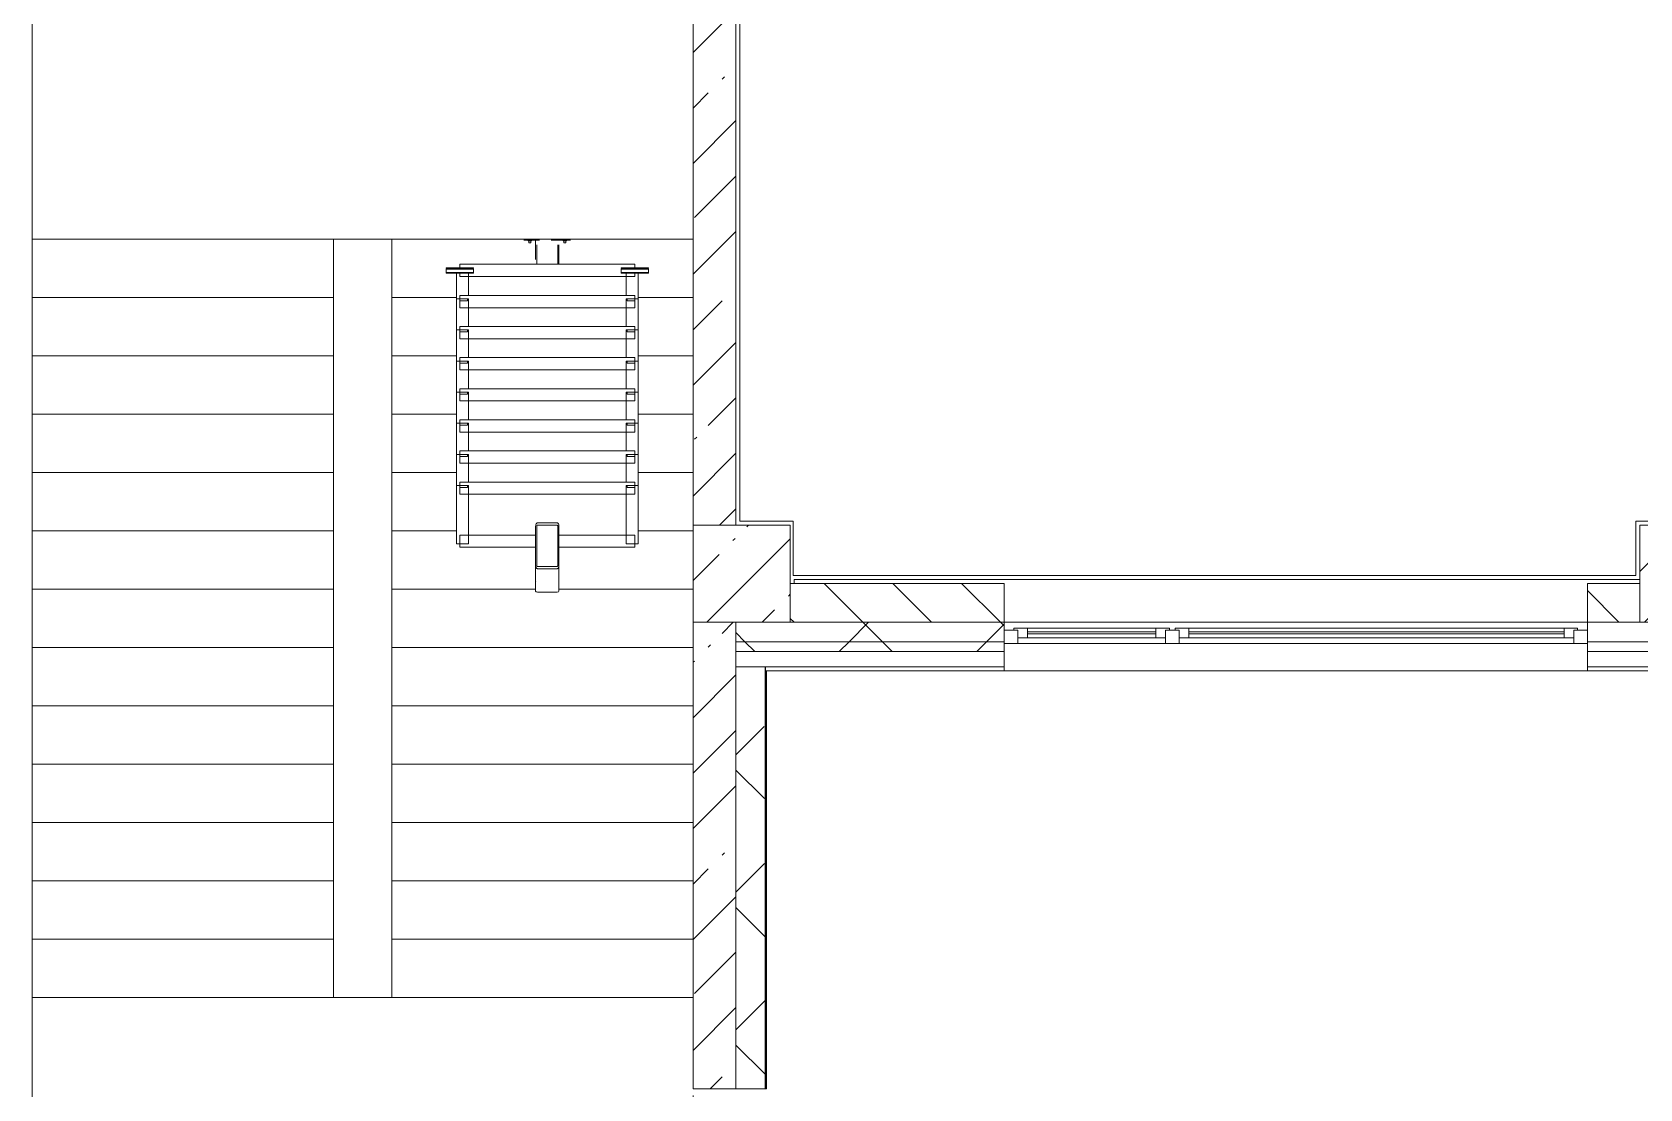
# Model space of a CAD drawing. Header units: millimetres. Extents: x 957 to 217451, y -8553 to 29000.
# Drawn here: x 162521 to 170791, y 1150 to 6585 of the extents above; entities that cross this region are included whole.
import ezdxf

# ---------------------------------------------------------------- set-up
doc = ezdxf.new("R2010")
doc.units = ezdxf.units.MM
doc.linetypes.add('200_ШТРИХ__ш1_п0_6_', pattern=[160, 100, -60])
for name, color, linetype, lineweight in [('A-DETL-MBND-1', 7, '200_ШТРИХ__ш1_п0_6_', 9), ('A-GENM-2', 7, 'Continuous', 5), ('A-GLAZ-2', 7, 'Continuous', 5), ('A-WALL', 7, 'Continuous', 9), ('A-WALL-2', 7, 'Continuous', 5), ('I-WALL-2', 7, 'Continuous', 5), ('S-COLS-2', 7, 'Continuous', 5), ('S-STRS-2', 7, 'Continuous', 5)]:
    doc.layers.add(name, color=color, linetype=linetype, lineweight=lineweight)
doc.layers.add('A-FLOR-2', color=7, linetype='Continuous', lineweight=5, true_color=0xaaaaaa)
pattern_1 = [(45, (90440.9, 0), (-353.5534, 353.5534), []), (135, (90440.9, 0), (-353.5534, -353.5534), [])]

# ---------------------------------------------------------------- blocks, each defined once
blk = doc.blocks.new('BSC_Колонна _Прямоугольная - 500х500-V173-3_2_1_птичка')
at = {"layer": 'S-COLS-2'}
h = blk.add_hatch(dxfattribs=at)
h.set_pattern_fill('FP_52', color=256, style=0, pattern_type=2)
h.set_pattern_definition([(45, (-75730, -3800), (-285.1231, 285.1231), []), (45, (-75444.88, -3800), (-285.1231, 285.1231), [504.031, -100.806, 16.764, -84.042])])
h.paths.add_polyline_path([(-30, -250), (250, -250), (250, 250), (-250, 250), (-250, -250), (-41.6, -250)])
for p, q in [((250, 250), (-250, 250)), ((-250, 250), (-250, -250)), ((250, -250), (250, 250)), ((-250, -250), (250, -250))]:
    blk.add_line(p, q, dxfattribs=at)
blk = doc.blocks.new('BSC_Колонна _Прямоугольная - 500х500-V174-3_2_1_птичка')
at = {"layer": 'S-COLS-2'}
h = blk.add_hatch(dxfattribs=at)
h.set_pattern_fill('FP_53', color=256, style=0, pattern_type=2)
h.set_pattern_definition([(45, (-80600, -3800), (-285.1231, 285.1231), []), (45, (-80314.88, -3800), (-285.1231, 285.1231), [504.031, -100.806, 16.764, -84.042])])
h.paths.add_polyline_path([(250, -250), (250, 250), (-250, 250), (-250, -250)])
for p, q in [((250, 250), (-250, 250)), ((-250, 250), (-250, -250)), ((250, -250), (250, 250)), ((-250, -250), (250, -250))]:
    blk.add_line(p, q, dxfattribs=at)
blk = doc.blocks.new('Анкер клиновой - Анкер клиновой МКТ В 10-10-16_85-22193208-3_2_1_птичка')
at = {"layer": 'A-DETL-MBND-1'}
for p, q in [((122191.4, 13788), (122191.4, 13784)), ((122207.4, 13788), (122191.4, 13788)), ((122191.4, 13788), (122207.4, 13788)), ((122194.4, 13798), (122194.4, 13784)), ((122204.4, 13798), (122194.4, 13798)), ((122194.4, 13798), (122204.4, 13798)), ((122204.4, 13784), (122204.4, 13798)), ((122207.4, 13784), (122207.4, 13788))]:
    blk.add_line(p, q, dxfattribs=at)
blk = doc.blocks.new('ОМ_Полоса_Трапеция прямоугольная_Прокат_ГОСТ 103-2006 - ОМ_Полоса_Трапеция прямоугольная_Прокат_ГОСТ 103-2006-21111644-3_2_1_птичка')
at = {"layer": 'A-GENM-2'}
for p, q in [((122699.4, 15046.5), (122699.4, 15056.5)), ((122699.4, 15056.5), (122739.4, 15056.5)), ((122739.4, 15056.5), (122739.4, 15046.5)), ((122739.4, 15046.5), (122699.4, 15046.5))]:
    blk.add_line(p, q, dxfattribs=at)
blk = doc.blocks.new('ОМ_Полоса_Трапеция прямоугольная_Прокат_ГОСТ 103-2006 - ОМ_Полоса_Трапеция прямоугольная_Прокат_ГОСТ 103-2006-V223-3_2_1_птичка')
at = {"layer": 'A-GENM-2'}
for p, q in [((122699.4, 14416.5), (122699.4, 14406.5)), ((122739.4, 14416.5), (122699.4, 14416.5)), ((122699.4, 14406.5), (122739.4, 14406.5)), ((122739.4, 14406.5), (122739.4, 14416.5))]:
    blk.add_line(p, q, dxfattribs=at)
blk = doc.blocks.new('ОМ_Полоса_Трапеция прямоугольная_Прокат_ГОСТ 103-2006 - ОМ_Полоса_Трапеция прямоугольная_Прокат_ГОСТ 103-2006-V224-3_2_1_птичка')
at = {"layer": 'A-GENM-2'}
for p, q in [((122699.4, 14256.5), (122699.4, 14246.5)), ((122739.4, 14256.5), (122699.4, 14256.5)), ((122699.4, 14246.5), (122739.4, 14246.5)), ((122739.4, 14246.5), (122739.4, 14256.5))]:
    blk.add_line(p, q, dxfattribs=at)
blk = doc.blocks.new('ОМ_Полоса_Трапеция прямоугольная_Прокат_ГОСТ 103-2006 - ОМ_Полоса_Трапеция прямоугольная_Прокат_ГОСТ 103-2006-V225-3_2_1_птичка')
at = {"layer": 'A-GENM-2'}
for p, q in [((122699.4, 14096.5), (122699.4, 14086.5)), ((122739.4, 14096.5), (122699.4, 14096.5)), ((122699.4, 14086.5), (122739.4, 14086.5)), ((122739.4, 14086.5), (122739.4, 14096.5))]:
    blk.add_line(p, q, dxfattribs=at)
blk = doc.blocks.new('ОМ_Полоса_Прокат_ГОСТ 103-2006 - ОМ_Полоса_Прокат_ГОСТ 103-2006-22193251-3_2_1_птичка')
at = {"layer": 'A-GENM-2'}
for p, q in [((122809.4, 13929.5), (122669.4, 13929.5)), ((122669.4, 13929.5), (122669.4, 13926.5)), ((122669.4, 13926.5), (122809.4, 13926.5)), ((122809.4, 13926.5), (122809.4, 13929.5))]:
    blk.add_line(p, q, dxfattribs=at)
blk = doc.blocks.new('ОМ_Полоса_Прокат_ГОСТ 103-2006 - ОМ_Полоса_Прокат_ГОСТ 103-2006-22193252-3_2_1_птичка')
at = {"layer": 'A-GENM-2'}
for p, q in [((122669.4, 13954.2), (122669.4, 13950.8)), ((122809.4, 13954.2), (122669.4, 13954.2)), ((122669.4, 13950.8), (122809.4, 13950.8)), ((122669.4, 13933.9), (122669.4, 13950.8)), ((122809.4, 13933.9), (122669.4, 13933.9)), ((122809.4, 13950.8), (122809.4, 13954.2)), ((122809.4, 13950.8), (122809.4, 13933.9))]:
    blk.add_line(p, q, dxfattribs=at)
blk = doc.blocks.new('ОМ_Полоса_Трапеция прямоугольная_Прокат_ГОСТ 103-2006 - ОМ_Полоса_Трапеция прямоугольная_Прокат_ГОСТ 103-2006-21111686-3_2_1_птичка')
at = {"layer": 'A-GENM-2'}
for p, q in [((121839.4, 15056.5), (121879.4, 15056.5)), ((121839.4, 15046.5), (121839.4, 15056.5)), ((121879.4, 15056.5), (121879.4, 15046.5)), ((121879.4, 15046.5), (121839.4, 15046.5))]:
    blk.add_line(p, q, dxfattribs=at)
blk = doc.blocks.new('ОМ_Полоса_Трапеция прямоугольная_Прокат_ГОСТ 103-2006 - ОМ_Полоса_Трапеция прямоугольная_Прокат_ГОСТ 103-2006-V226-3_2_1_птичка')
at = {"layer": 'A-GENM-2'}
for p, q in [((121879.4, 14416.5), (121839.4, 14416.5)), ((121839.4, 14416.5), (121839.4, 14406.5)), ((121839.4, 14406.5), (121879.4, 14406.5)), ((121879.4, 14406.5), (121879.4, 14416.5))]:
    blk.add_line(p, q, dxfattribs=at)
blk = doc.blocks.new('ОМ_Полоса_Трапеция прямоугольная_Прокат_ГОСТ 103-2006 - ОМ_Полоса_Трапеция прямоугольная_Прокат_ГОСТ 103-2006-V227-3_2_1_птичка')
at = {"layer": 'A-GENM-2'}
for p, q in [((121879.4, 14256.5), (121839.4, 14256.5)), ((121839.4, 14256.5), (121839.4, 14246.5)), ((121839.4, 14246.5), (121879.4, 14246.5)), ((121879.4, 14246.5), (121879.4, 14256.5))]:
    blk.add_line(p, q, dxfattribs=at)
blk = doc.blocks.new('ОМ_Полоса_Трапеция прямоугольная_Прокат_ГОСТ 103-2006 - ОМ_Полоса_Трапеция прямоугольная_Прокат_ГОСТ 103-2006-V228-3_2_1_птичка')
at = {"layer": 'A-GENM-2'}
for p, q in [((121879.4, 14096.5), (121839.4, 14096.5)), ((121839.4, 14096.5), (121839.4, 14086.5)), ((121839.4, 14086.5), (121879.4, 14086.5)), ((121879.4, 14086.5), (121879.4, 14096.5))]:
    blk.add_line(p, q, dxfattribs=at)
blk = doc.blocks.new('ОМ_Полоса_Прокат_ГОСТ 103-2006 - ОМ_Полоса_Прокат_ГОСТ 103-2006-22193295-3_2_1_птичка')
at = {"layer": 'A-GENM-2'}
for p, q in [((121909.4, 13929.5), (121769.4, 13929.5)), ((121769.4, 13929.5), (121769.4, 13926.5)), ((121769.4, 13926.5), (121909.4, 13926.5)), ((121909.4, 13926.5), (121909.4, 13929.5))]:
    blk.add_line(p, q, dxfattribs=at)
blk = doc.blocks.new('ОМ_Полоса_Прокат_ГОСТ 103-2006 - ОМ_Полоса_Прокат_ГОСТ 103-2006-22193296-3_2_1_птичка')
at = {"layer": 'A-GENM-2'}
for p, q in [((121909.4, 13954.2), (121769.4, 13954.2)), ((121769.4, 13954.2), (121769.4, 13950.8)), ((121769.4, 13950.8), (121909.4, 13950.8)), ((121769.4, 13933.9), (121769.4, 13950.8)), ((121909.4, 13933.9), (121769.4, 13933.9)), ((121909.4, 13950.8), (121909.4, 13954.2)), ((121909.4, 13950.8), (121909.4, 13933.9))]:
    blk.add_line(p, q, dxfattribs=at)
blk = doc.blocks.new('ОМ_Труба_ГОСТ 8639-82 - ОМ_Труба_ГОСТ 8639-82-V237-3_2_1_птичка')
at = {"layer": 'A-GENM-2'}
for p, q in [((74679, 4061), (74781, 4061)), ((74670, 3843.3), (74670, 4043.4)), ((74676, 4043.4), (74676, 3843.3)), ((74781, 4049.3), (74679, 4049.3)), ((74784, 3843.3), (74784, 4043.4)), ((74790, 4043.4), (74790, 3843.3)), ((74670, 3843.3), (74670, 3709.3)), ((74679, 3837.4), (74781, 3837.4)), ((74781, 3825.6), (74679, 3825.6)), ((74790, 3709.3), (74790, 3843.3)), ((74781, 3704.7), (74679, 3704.7))]:
    blk.add_line(p, q, dxfattribs=at)
at = {"layer": 'A-GENM-2', "flags": 128}
for points in [[(74670, 4043.4), (74670.2, 4046.8), (74670.7, 4050.1), (74671.5, 4053.2), (74672.6, 4055.9), (74674, 4058.1), (74675.6, 4059.7), (74677.2, 4060.7), (74679, 4061)], [(74781, 4061), (74782.8, 4060.7), (74784.4, 4059.7), (74786, 4058.1), (74787.4, 4055.9), (74788.5, 4053.2), (74789.3, 4050.1), (74789.8, 4046.8), (74790, 4043.4)], [(74679, 4049.3), (74678.4, 4049.1), (74677.9, 4048.8), (74677.3, 4048.3), (74676.9, 4047.5), (74676.5, 4046.6), (74676.2, 4045.6), (74676.1, 4044.5), (74676, 4043.4)], [(74784, 4043.4), (74783.9, 4044.5), (74783.8, 4045.6), (74783.5, 4046.6), (74783.1, 4047.5), (74782.7, 4048.3), (74782.1, 4048.8), (74781.6, 4049.1), (74781, 4049.3)], [(74679, 3825.6), (74677.2, 3826), (74675.6, 3827), (74674, 3828.6), (74672.6, 3830.8), (74671.5, 3833.5), (74670.7, 3836.5), (74670.2, 3839.9), (74670, 3843.3)], [(74676, 3843.3), (74676.1, 3842.1), (74676.2, 3841), (74676.5, 3840), (74676.9, 3839.1), (74677.3, 3838.4), (74677.9, 3837.9), (74678.4, 3837.5), (74679, 3837.4)], [(74790, 3843.3), (74789.8, 3839.9), (74789.3, 3836.5), (74788.5, 3833.5), (74787.4, 3830.8), (74786, 3828.6), (74784.4, 3827), (74782.8, 3826), (74781, 3825.6)], [(74781, 3837.4), (74781.6, 3837.5), (74782.1, 3837.9), (74782.7, 3838.4), (74783.1, 3839.1), (74783.5, 3840), (74783.8, 3841), (74783.9, 3842.1), (74784, 3843.3)]]:
    blk.add_lwpolyline(points, dxfattribs=at)
at = {"layer": 'A-GENM-2'}
for centre, start_param, end_param in [((74679, 3761.3), 2.617994, 3.141593), ((74781, 3761.3), 0, 0.523599), ((74679, 3709.3), 3.141593, 4.712389), ((74781, 3709.3), 4.712389, 6.283185)]:
    blk.add_ellipse(centre, major_axis=(9, 0), ratio=0.509802, start_param=start_param, end_param=end_param, dxfattribs=at)
blk = doc.blocks.new('ОМ_Уголок_ГОСТ 8509-93 - ОМ_Уголок_ГОСТ 8509-93-V239-3_2_1_птичка')
at = {"layer": 'A-GENM-2'}
for p, q in [((0, 45.2), (0, -17.8)), ((390, 45.2), (0, 45.2)), ((900, 45.2), (510, 45.2)), ((900, -17.8), (900, 45.2)), ((0, -17.8), (390, -17.8)), ((510, -17.8), (900, -17.8))]:
    blk.add_line(p, q, dxfattribs=at)
blk = doc.blocks.new('ОМ_Уголок_ГОСТ 8509-93 - ОМ_Уголок_ГОСТ 8509-93-V230-3_2_1_птичка')
at = {"layer": 'A-GENM-2'}
for p, q in [((0, 45.2), (0, -17.8)), ((900, 45.2), (0, 45.2)), ((900, -17.8), (900, 45.2)), ((0, -17.8), (900, -17.8))]:
    blk.add_line(p, q, dxfattribs=at)
blk = doc.blocks.new('ОМ_Уголок_ГОСТ 8509-93 - ОМ_Уголок_ГОСТ 8509-93-22194533-3_2_1_птичка')
at = {"layer": 'A-GENM-2'}
for p, q in [((0, 45.2), (0, -17.8)), ((300, 45.2), (0, 45.2)), ((300, -17.8), (300, 45.2)), ((0, -17.8), (300, -17.8))]:
    blk.add_line(p, q, dxfattribs=at)
blk = doc.blocks.new('ОМ_Уголок_ГОСТ 8509-93 - ОМ_Уголок_ГОСТ 8509-93-V232-3_2_1_птичка')
at = {"layer": 'A-GENM-2'}
for p, q in [((0, 45.2), (0, -17.8)), ((142.2, 45.2), (0, 45.2)), ((0, -17.8), (160, -17.8))]:
    blk.add_line(p, q, dxfattribs=at)
blk = doc.blocks.new('ОМ_Уголок_ГОСТ 8509-93 - ОМ_Уголок_ГОСТ 8509-93-V233-3_2_1_птичка')
at = {"layer": 'A-GENM-2'}
for p, q in [((300, 45.2), (157.8, 45.2)), ((300, -17.8), (300, 45.2)), ((140, -17.8), (300, -17.8))]:
    blk.add_line(p, q, dxfattribs=at)
blk = doc.blocks.new('ОМ_Уголок_ГОСТ 8509-93 - ОМ_Уголок_ГОСТ 8509-93-V234-3_2_1_птичка')
at = {"layer": 'A-GENM-2'}
for p, q in [((0, 45.2), (0, 27.8)), ((900, 45.2), (0, 45.2)), ((0, 7.4), (0, -17.8)), ((900, 27.8), (900, 45.2)), ((900, -17.8), (900, 7.4)), ((0, -17.8), (900, -17.8))]:
    blk.add_line(p, q, dxfattribs=at)
blk = doc.blocks.new('ОМ_Уголок_ГОСТ 8509-93 - ОМ_Уголок_ГОСТ 8509-93-V240-3_2_1_птичка')
at = {"layer": 'A-GENM-2'}
for p, q in [((0, 45.2), (0, -17.8)), ((7.4, 45.2), (0, 45.2)), ((142.2, 45.2), (27.8, 45.2)), ((0, -17.8), (7.4, -17.8)), ((27.8, -17.8), (160, -17.8))]:
    blk.add_line(p, q, dxfattribs=at)
blk = doc.blocks.new('ОМ_Уголок_ГОСТ 8509-93 - ОМ_Уголок_ГОСТ 8509-93-V241-3_2_1_птичка')
at = {"layer": 'A-GENM-2'}
for p, q in [((272.2, 45.2), (157.8, 45.2)), ((300, 45.2), (292.6, 45.2)), ((300, -17.8), (300, 45.2)), ((140, -17.8), (272.2, -17.8)), ((292.6, -17.8), (300, -17.8))]:
    blk.add_line(p, q, dxfattribs=at)
blk = doc.blocks.new('ОМ_Труба_ГОСТ 8639-82 - ОМ_Труба_ГОСТ 8639-82-21111710-3_2_1_птичка')
at = {"layer": 'A-DETL-MBND-1'}
for p, q in [((122229.4, 13908.7), (122229.4, 13784)), ((122235.4, 13908.7), (122235.4, 13784)), ((122343.4, 13908.7), (122343.4, 13784)), ((122349.4, 13784), (122349.4, 13908.7))]:
    blk.add_line(p, q, dxfattribs=at)
blk = doc.blocks.new('ОМ_Уголок_ГОСТ 8510-86 - ОМ_Уголок_ГОСТ 8510-86-V242-3_2_1_птичка')
at = {"layer": 'A-DETL-MBND-1'}
blk.add_line((0, 0), (240, 0), dxfattribs=at)
blk = doc.blocks.new('120_Окно_СКБ_2Ст - 120_Окно_СКБ_2Ст 3000х2500 _мал_створка слева_-22809161-3_2_1_птичка')
at = {"layer": 'A-GLAZ-2'}
for p, q in [((-1500, -75), (-1500, -5)), ((-1500, -5), (-1430, -5)), ((1500, -5), (-1500, -5)), ((-1430, -75), (-1500, -75)), ((-1500, -75), (-1450, -75)), ((-1430, -75), (-1450, -75)), ((-1450, -75), (-1450, -85)), ((-1430, -5), (-1430, -75)), ((600, -35), (-1430, -35)), ((-1430, -35), (-1430, -75)), ((-1380, -85), (-1380, -35)), ((-1380, -55), (550, -55)), ((550, -65), (-1380, -65)), ((550, -85), (550, -35)), ((600, -75), (600, -5)), ((600, -5), (670, -5)), ((600, -75), (600, -35)), ((670, -75), (600, -75)), ((620, -75), (600, -75)), ((620, -75), (650, -75)), ((620, -85), (620, -75)), ((670, -75), (650, -75)), ((650, -75), (650, -85)), ((670, -5), (670, -75)), ((1430, -35), (670, -35)), ((670, -35), (670, -75)), ((720, -85), (720, -35)), ((720, -55), (1380, -55)), ((1380, -65), (720, -65)), ((1380, -85), (1380, -35)), ((1430, -75), (1430, -5)), ((1430, -5), (1500, -5)), ((1430, -75), (1430, -35)), ((1500, -75), (1430, -75)), ((1450, -75), (1430, -75)), ((1450, -75), (1500, -75)), ((1450, -85), (1450, -75)), ((1500, -5), (1500, -75)), ((-1450, -85), (620, -85)), ((620, -85), (-1450, -85)), ((650, -85), (1450, -85)), ((1450, -85), (650, -85))]:
    blk.add_line(p, q, dxfattribs=at)

msp = doc.modelspace()

# ---------------------------------------------------------------- hatches: boundary and pattern name
at = {"layer": 'A-WALL-2'}
h = msp.add_hatch(dxfattribs=at)
h.set_pattern_fill('FP_59', color=256, style=0, pattern_type=2)
h.set_pattern_definition([(135, (90440.88, 0), (-176.7767, -176.7767), [])])
h.paths.add_polyline_path([(172740.9, 3550), (173640.9, 3550), (173640.9, 3750), (172740.9, 3750), (172740.9, 3674.2)])
h.paths.add_polyline_path([(174640.9, 3550), (174640.9, 3750), (174540.9, 3750), (174540.9, 3550), (174620.9, 3550)])
h.paths.add_polyline_path([(166420.9, 3550), (167520.9, 3550), (167520.9, 3750), (166420.9, 3750), (166420.9, 3566.7)])
h.paths.add_polyline_path([(171290.9, 3550), (171840.9, 3550), (171840.9, 3750), (171290.9, 3750), (171290.9, 3666.7)])
h.paths.add_polyline_path([(170790.9, 3550), (170790.9, 3750), (170520.9, 3750), (170520.9, 3550), (170776.9, 3550)])
h = msp.add_hatch(dxfattribs=at)
h.set_pattern_fill('FP_60', color=256, style=0, pattern_type=2)
h.set_pattern_definition(pattern_1)
h.paths.add_polyline_path([(174540.9, 3450), (175142.5, 3450), (175140.9, 3550), (174540.9, 3550), (174540.9, 3510)])
h.paths.add_polyline_path([(166440.9, 3450), (167520.9, 3450), (167520.9, 3550), (166140.9, 3550), (166140.9, 3450), (166420.9, 3450)])
h.paths.add_polyline_path([(171310.9, 3450), (171840.9, 3450), (171840.9, 3550), (170520.9, 3550), (170520.9, 3450), (171290.9, 3450)])
h.paths.add_polyline_path([(172740.9, 3450), (173640.9, 3450), (173640.9, 3550), (172740.9, 3550), (172740.9, 3482.1)])
h = msp.add_hatch(dxfattribs=at)
h.set_pattern_fill('FP_60', color=256, style=0, pattern_type=2)
h.set_pattern_definition(pattern_1)
h.paths.add_polyline_path([(174920.9, 3400), (175242.5, 3400), (175240.9, 3450), (174540.9, 3450), (174540.9, 3400), (174809.8, 3400)])
h.paths.add_polyline_path([(166140.9, 3400), (167520.9, 3400), (167520.9, 3450), (166140.9, 3450)])
h.paths.add_polyline_path([(170520.9, 3400), (171840.9, 3400), (171840.9, 3450), (170520.9, 3450), (170520.9, 3419.4)])
h.paths.add_polyline_path([(172740.9, 3400), (173640.9, 3400), (173640.9, 3450), (172740.9, 3450), (172740.9, 3440)])
h = msp.add_hatch(dxfattribs=at)
h.set_pattern_fill('FP_60', color=256, style=0, pattern_type=2)
h.set_pattern_definition(pattern_1)
h.paths.add_polyline_path([(166290.9, -250), (166290.9, 350), (166140.9, 350), (166140.9, -250)])
h.paths.add_polyline_path([(166140.9, 1150), (166290.9, 1150), (166286.2, 3320), (166140.9, 3320), (166140.9, 1965.8)])
at = {"layer": 'I-WALL-2'}
h = msp.add_hatch(dxfattribs=at)
h.set_pattern_fill('FP_57', color=256, style=0, pattern_type=2)
h.set_pattern_definition([(45, (90440.88, 0), (-285.1231, 285.1231), []), (45, (90726, 0), (-285.1231, 285.1231), [504.031, -100.806, 16.764, -84.042])])
h.paths.add_polyline_path([(165953.9, 120), (166140.9, 120), (166140.9, 350), (165920.9, 350), (165920.9, 120)])
h.paths.add_polyline_path([(166140.9, 1150), (166140.9, 3550), (165920.9, 3550), (165920.9, 1150), (165953.9, 1150)])
h.paths.add_polyline_path([(166140.9, 4050), (166140.9, 7900), (165920.9, 7900), (165920.9, 4050), (166104, 4050)])

# ---------------------------------------------------------------- linework, layer by layer
at = {"layer": 'A-DETL-MBND-1'}
msp.add_line((165920.9, 535), (165920.9, 1150), dxfattribs=at)
at = {"layer": 'A-FLOR-2'}
for p, q in [((166161.9, 9100), (166161.9, 4070)), ((166161.9, 4070), (166435.9, 4070)), ((166435.9, 4070), (166435.9, 3791)), ((170770.9, 3791), (170770.9, 4070)), ((170770.9, 4070), (171310.9, 4070)), ((166435.9, 3791), (170770.9, 3791))]:
    msp.add_line(p, q, dxfattribs=at)
at = {"layer": 'A-WALL'}
for p, q in [((167520.9, 3550), (166420.9, 3550)), ((170790.9, 3550), (170520.9, 3550)), ((166140.9, 3450), (167520.9, 3450)), ((166140.9, 3400), (167520.9, 3400)), ((170520.9, 3450), (171840.9, 3450)), ((170520.9, 3400), (171840.9, 3400)), ((166140.9, 3320), (166140.9, 1150)), ((166140.9, 3320), (167520.9, 3320)), ((166290.9, 1150), (166290.9, 3320)), ((166293.9, 1150), (166293.9, 3320)), ((170520.9, 3320), (171840.9, 3320)), ((166298.9, 3300), (166293.9, 3300))]:
    msp.add_line(p, q, dxfattribs=at)
at = {"layer": 'A-WALL-2'}
for p, q in [((167520.9, 3750), (166420.9, 3750)), ((167520.9, 3300), (167520.9, 3750)), ((170520.9, 3750), (170520.9, 3300)), ((170790.9, 3750), (170520.9, 3750)), ((166140.9, 3550), (166140.9, 3320)), ((167520.9, 3550), (170520.9, 3550)), ((166298.9, 1150), (166298.9, 3300)), ((175392.5, 3300), (166298.9, 3300)), ((166140.9, 1150), (166298.9, 1150))]:
    msp.add_line(p, q, dxfattribs=at)
at = {"layer": 'I-WALL-2'}
for p, q in [((166140.9, 4050), (166140.9, 7900)), ((162520.9, 120), (162520.9, 7680)), ((165920.9, 7680), (165920.9, 4050)), ((166440.9, 3770), (170790.9, 3770)), ((166440.9, 3770), (166440.9, 3750)), ((165920.9, 3550), (165920.9, 1150)), ((170520.9, 3550), (167520.9, 3550)), ((165920.9, 1150), (166140.9, 1150))]:
    msp.add_line(p, q, dxfattribs=at)
at = {"layer": 'S-STRS-2'}
for p, q in [((162520.9, 5520), (164070.9, 5520)), ((162520.9, 5520), (164070.9, 5520)), ((164070.9, 5520), (165920.9, 5520)), ((164070.9, 5220), (164070.9, 5520)), ((164370.9, 5520), (164370.9, 5220)), ((162520.9, 5220), (164070.9, 5220)), ((162520.9, 5220), (164070.9, 5220)), ((164070.9, 4920), (164070.9, 5220)), ((164370.9, 5220), (164370.9, 4920)), ((164703.1, 5220), (164370.9, 5220)), ((164703.1, 5220), (164370.9, 5220)), ((165920.9, 5220), (165638.7, 5220)), ((165920.9, 5220), (165638.7, 5220)), ((162520.9, 4920), (164070.9, 4920)), ((162520.9, 4920), (164070.9, 4920)), ((164070.9, 4620), (164070.9, 4920)), ((164370.9, 4920), (164370.9, 4620)), ((164703.1, 4920), (164370.9, 4920)), ((164703.1, 4920), (164370.9, 4920)), ((165920.9, 4920), (165638.7, 4920)), ((165920.9, 4920), (165638.7, 4920)), ((162520.9, 4620), (164070.9, 4620)), ((162520.9, 4620), (164070.9, 4620)), ((164070.9, 4320), (164070.9, 4620)), ((164370.9, 4620), (164370.9, 4320)), ((164703.1, 4620), (164370.9, 4620)), ((164703.1, 4620), (164370.9, 4620)), ((165920.9, 4620), (165638.7, 4620)), ((165920.9, 4620), (165638.7, 4620)), ((162520.9, 4320), (164070.9, 4320)), ((162520.9, 4320), (164070.9, 4320)), ((164070.9, 4020), (164070.9, 4320)), ((164370.9, 4320), (164370.9, 4020)), ((164703.1, 4320), (164370.9, 4320)), ((164703.1, 4320), (164370.9, 4320)), ((165920.9, 4320), (165638.7, 4320)), ((165920.9, 4320), (165638.7, 4320)), ((162520.9, 4020), (164070.9, 4020)), ((162520.9, 4020), (164070.9, 4020)), ((164070.9, 3720), (164070.9, 4020)), ((164370.9, 4020), (164370.9, 3720)), ((164703.1, 4020), (164370.9, 4020)), ((164703.1, 4020), (164370.9, 4020)), ((165920.9, 4020), (165638.7, 4020)), ((165920.9, 4020), (165638.7, 4020)), ((162520.9, 3720), (164070.9, 3720)), ((162520.9, 3720), (164070.9, 3720)), ((164070.9, 3420), (164070.9, 3720)), ((164370.9, 3720), (164370.9, 3420)), ((165112.2, 3720), (164370.9, 3720)), ((165112.2, 3720), (164370.9, 3720)), ((165920.9, 3720), (165229.5, 3720)), ((165920.9, 3720), (165229.5, 3720)), ((162520.9, 3420), (164070.9, 3420)), ((162520.9, 3420), (164070.9, 3420)), ((164070.9, 3120), (164070.9, 3420)), ((164370.9, 3420), (164370.9, 3120)), ((165920.9, 3420), (164370.9, 3420)), ((165920.9, 3420), (164370.9, 3420)), ((162520.9, 3120), (164070.9, 3120)), ((162520.9, 3120), (164070.9, 3120)), ((164070.9, 2820), (164070.9, 3120)), ((164370.9, 3120), (164370.9, 2820)), ((165920.9, 3120), (164370.9, 3120)), ((165920.9, 3120), (164370.9, 3120)), ((162520.9, 2820), (164070.9, 2820)), ((162520.9, 2820), (164070.9, 2820)), ((164070.9, 2520), (164070.9, 2820)), ((164370.9, 2820), (164370.9, 2520)), ((165920.9, 2820), (164370.9, 2820)), ((165920.9, 2820), (164370.9, 2820)), ((162520.9, 2520), (164070.9, 2520)), ((162520.9, 2520), (164070.9, 2520)), ((164070.9, 2220), (164070.9, 2520)), ((164370.9, 2520), (164370.9, 2220)), ((165920.9, 2520), (164370.9, 2520)), ((165920.9, 2520), (164370.9, 2520)), ((162520.9, 2220), (164070.9, 2220)), ((162520.9, 2220), (164070.9, 2220)), ((164070.9, 1920), (164070.9, 2220)), ((164370.9, 2220), (164370.9, 1920)), ((165920.9, 2220), (164370.9, 2220)), ((165920.9, 2220), (164370.9, 2220)), ((162520.9, 1920), (164070.9, 1920)), ((162520.9, 1920), (164070.9, 1920)), ((164070.9, 1620), (164070.9, 1920)), ((164370.9, 1920), (164370.9, 1620)), ((165920.9, 1920), (164370.9, 1920)), ((165920.9, 1920), (164370.9, 1920)), ((162520.9, 1620), (164070.9, 1620)), ((162520.9, 1620), (164070.9, 1620)), ((164370.9, 1620), (164070.9, 1620)), ((165920.9, 1620), (164370.9, 1620)), ((165920.9, 1620), (164370.9, 1620))]:
    msp.add_line(p, q, dxfattribs=at)

# ---------------------------------------------------------------- block references
at = {"layer": 'A-DETL-MBND-1', "extrusion": (0, 0, -1)}
msp.add_blockref('ОМ_Уголок_ГОСТ 8510-86 - ОМ_Уголок_ГОСТ 8510-86-V242-3_2_1_птичка', (-165290.9, 5515.8), dxfattribs=at)
at = {"layer": 'A-DETL-MBND-1', "rotation": 180}
for name, p in [('Анкер клиновой - Анкер клиновой МКТ В 10-10-16_85-22193208-3_2_1_птичка', (287280.3, 19299.8)), ('ОМ_Труба_ГОСТ 8639-82 - ОМ_Труба_ГОСТ 8639-82-21111710-3_2_1_птичка', (287460.3, 19299.8)), ('Анкер клиновой - Анкер клиновой МКТ В 10-10-16_85-22193208-3_2_1_птичка', (287460.3, 19299.8))]:
    msp.add_blockref(name, p, dxfattribs=at)
at = {"layer": 'A-GENM-2', "extrusion": (0, 0, -1)}
for name, p, rotation in [('ОМ_Уголок_ГОСТ 8509-93 - ОМ_Уголок_ГОСТ 8509-93-V234-3_2_1_птичка', (-164720.9, 5373.3), 180), ('ОМ_Уголок_ГОСТ 8509-93 - ОМ_Уголок_ГОСТ 8509-93-V241-3_2_1_птичка', (-164720.9, 5073.3), 90.00000000000087), ('ОМ_Уголок_ГОСТ 8509-93 - ОМ_Уголок_ГОСТ 8509-93-V240-3_2_1_птичка', (-165620.9, 5373.3), 270.0000000000007), ('ОМ_Уголок_ГОСТ 8509-93 - ОМ_Уголок_ГОСТ 8509-93-V233-3_2_1_птичка', (-164720.9, 4913.3), 90.00000000000087), ('ОМ_Уголок_ГОСТ 8509-93 - ОМ_Уголок_ГОСТ 8509-93-V230-3_2_1_птичка', (-164720.9, 5213.3), 180), ('ОМ_Уголок_ГОСТ 8509-93 - ОМ_Уголок_ГОСТ 8509-93-V232-3_2_1_птичка', (-165620.9, 5213.3), 270.0000000000007), ('ОМ_Уголок_ГОСТ 8509-93 - ОМ_Уголок_ГОСТ 8509-93-V233-3_2_1_птичка', (-164720.9, 4753.3), 90.00000000000087), ('ОМ_Уголок_ГОСТ 8509-93 - ОМ_Уголок_ГОСТ 8509-93-V230-3_2_1_птичка', (-164720.9, 5053.3), 180), ('ОМ_Уголок_ГОСТ 8509-93 - ОМ_Уголок_ГОСТ 8509-93-V232-3_2_1_птичка', (-165620.9, 5053.3), 270.0000000000007), ('ОМ_Уголок_ГОСТ 8509-93 - ОМ_Уголок_ГОСТ 8509-93-V233-3_2_1_птичка', (-164720.9, 4593.3), 90.00000000000087), ('ОМ_Уголок_ГОСТ 8509-93 - ОМ_Уголок_ГОСТ 8509-93-V230-3_2_1_птичка', (-164720.9, 4893.3), 180), ('ОМ_Уголок_ГОСТ 8509-93 - ОМ_Уголок_ГОСТ 8509-93-V232-3_2_1_птичка', (-165620.9, 4893.3), 270.0000000000007), ('ОМ_Уголок_ГОСТ 8509-93 - ОМ_Уголок_ГОСТ 8509-93-V233-3_2_1_птичка', (-164720.9, 4433.3), 90.00000000000087), ('ОМ_Уголок_ГОСТ 8509-93 - ОМ_Уголок_ГОСТ 8509-93-V230-3_2_1_птичка', (-164720.9, 4733.3), 180), ('ОМ_Уголок_ГОСТ 8509-93 - ОМ_Уголок_ГОСТ 8509-93-V232-3_2_1_птичка', (-165620.9, 4733.3), 270.0000000000007), ('ОМ_Уголок_ГОСТ 8509-93 - ОМ_Уголок_ГОСТ 8509-93-V233-3_2_1_птичка', (-164720.9, 4273.3), 90.00000000000087), ('ОМ_Уголок_ГОСТ 8509-93 - ОМ_Уголок_ГОСТ 8509-93-V230-3_2_1_птичка', (-164720.9, 4573.3), 180), ('ОМ_Уголок_ГОСТ 8509-93 - ОМ_Уголок_ГОСТ 8509-93-V232-3_2_1_птичка', (-165620.9, 4573.3), 270.0000000000007), ('ОМ_Уголок_ГОСТ 8509-93 - ОМ_Уголок_ГОСТ 8509-93-V233-3_2_1_птичка', (-164720.9, 4113.3), 90.00000000000087), ('ОМ_Уголок_ГОСТ 8509-93 - ОМ_Уголок_ГОСТ 8509-93-V230-3_2_1_птичка', (-164720.9, 4413.3), 180), ('ОМ_Уголок_ГОСТ 8509-93 - ОМ_Уголок_ГОСТ 8509-93-V232-3_2_1_птичка', (-165620.9, 4413.3), 270.0000000000007), ('ОМ_Уголок_ГОСТ 8509-93 - ОМ_Уголок_ГОСТ 8509-93-22194533-3_2_1_птичка', (-164720.9, 3953.3), 90.00000000000087), ('ОМ_Уголок_ГОСТ 8509-93 - ОМ_Уголок_ГОСТ 8509-93-V230-3_2_1_птичка', (-164720.9, 4253.3), 180), ('ОМ_Уголок_ГОСТ 8509-93 - ОМ_Уголок_ГОСТ 8509-93-22194533-3_2_1_птичка', (-165620.9, 4253.3), 270.0000000000007)]:
    msp.add_blockref(name, p, dxfattribs=dict(at, rotation=rotation))
at = {"layer": 'A-GENM-2', "rotation": 180}
for name, p in [('ОМ_Полоса_Прокат_ГОСТ 103-2006 - ОМ_Полоса_Прокат_ГОСТ 103-2006-22193251-3_2_1_птичка', (287460.3, 19299.8)), ('ОМ_Полоса_Прокат_ГОСТ 103-2006 - ОМ_Полоса_Прокат_ГОСТ 103-2006-22193252-3_2_1_птичка', (287460.3, 19299.8)), ('ОМ_Полоса_Прокат_ГОСТ 103-2006 - ОМ_Полоса_Прокат_ГОСТ 103-2006-22193295-3_2_1_птичка', (287460.3, 19299.8)), ('ОМ_Полоса_Прокат_ГОСТ 103-2006 - ОМ_Полоса_Прокат_ГОСТ 103-2006-22193296-3_2_1_птичка', (287460.3, 19299.8)), ('ОМ_Полоса_Трапеция прямоугольная_Прокат_ГОСТ 103-2006 - ОМ_Полоса_Трапеция прямоугольная_Прокат_ГОСТ 103-2006-V225-3_2_1_птичка', (287460.3, 19299.8)), ('ОМ_Полоса_Трапеция прямоугольная_Прокат_ГОСТ 103-2006 - ОМ_Полоса_Трапеция прямоугольная_Прокат_ГОСТ 103-2006-V228-3_2_1_птичка', (287460.3, 19299.8)), ('ОМ_Полоса_Трапеция прямоугольная_Прокат_ГОСТ 103-2006 - ОМ_Полоса_Трапеция прямоугольная_Прокат_ГОСТ 103-2006-V224-3_2_1_птичка', (287460.3, 19299.8)), ('ОМ_Полоса_Трапеция прямоугольная_Прокат_ГОСТ 103-2006 - ОМ_Полоса_Трапеция прямоугольная_Прокат_ГОСТ 103-2006-V227-3_2_1_птичка', (287460.3, 19299.8)), ('ОМ_Полоса_Трапеция прямоугольная_Прокат_ГОСТ 103-2006 - ОМ_Полоса_Трапеция прямоугольная_Прокат_ГОСТ 103-2006-V223-3_2_1_птичка', (287460.3, 19299.8)), ('ОМ_Полоса_Трапеция прямоугольная_Прокат_ГОСТ 103-2006 - ОМ_Полоса_Трапеция прямоугольная_Прокат_ГОСТ 103-2006-V226-3_2_1_птичка', (287460.3, 19299.8)), ('ОМ_Полоса_Трапеция прямоугольная_Прокат_ГОСТ 103-2006 - ОМ_Полоса_Трапеция прямоугольная_Прокат_ГОСТ 103-2006-21111644-3_2_1_птичка', (287460.3, 19779.8)), ('ОМ_Полоса_Трапеция прямоугольная_Прокат_ГОСТ 103-2006 - ОМ_Полоса_Трапеция прямоугольная_Прокат_ГОСТ 103-2006-21111686-3_2_1_птичка', (287460.3, 19779.8)), ('ОМ_Полоса_Трапеция прямоугольная_Прокат_ГОСТ 103-2006 - ОМ_Полоса_Трапеция прямоугольная_Прокат_ГОСТ 103-2006-21111644-3_2_1_птичка', (287460.3, 19619.8)), ('ОМ_Полоса_Трапеция прямоугольная_Прокат_ГОСТ 103-2006 - ОМ_Полоса_Трапеция прямоугольная_Прокат_ГОСТ 103-2006-21111686-3_2_1_птичка', (287460.3, 19619.8)), ('ОМ_Полоса_Трапеция прямоугольная_Прокат_ГОСТ 103-2006 - ОМ_Полоса_Трапеция прямоугольная_Прокат_ГОСТ 103-2006-21111644-3_2_1_птичка', (287460.3, 19459.8)), ('ОМ_Полоса_Трапеция прямоугольная_Прокат_ГОСТ 103-2006 - ОМ_Полоса_Трапеция прямоугольная_Прокат_ГОСТ 103-2006-21111686-3_2_1_птичка', (287460.3, 19459.8)), ('ОМ_Полоса_Трапеция прямоугольная_Прокат_ГОСТ 103-2006 - ОМ_Полоса_Трапеция прямоугольная_Прокат_ГОСТ 103-2006-21111644-3_2_1_птичка', (287460.3, 19299.8)), ('ОМ_Полоса_Трапеция прямоугольная_Прокат_ГОСТ 103-2006 - ОМ_Полоса_Трапеция прямоугольная_Прокат_ГОСТ 103-2006-21111686-3_2_1_птичка', (287460.3, 19299.8))]:
    msp.add_blockref(name, p, dxfattribs=at)
at = {"layer": 'A-GENM-2'}
msp.add_blockref('ОМ_Труба_ГОСТ 8639-82 - ОМ_Труба_ГОСТ 8639-82-V237-3_2_1_птичка', (90440.9, 0), dxfattribs=at)
at = {"layer": 'A-GENM-2', "extrusion": (0, 0, -1)}
msp.add_blockref('ОМ_Уголок_ГОСТ 8509-93 - ОМ_Уголок_ГОСТ 8509-93-V239-3_2_1_птичка', (-165620.9, 3953.3), dxfattribs=at)
at = {"layer": 'A-GLAZ-2', "rotation": 180}
msp.add_blockref('120_Окно_СКБ_2Ст - 120_Окно_СКБ_2Ст 3000х2500 _мал_створка слева_-22809161-3_2_1_птичка', (169020.9, 3435), dxfattribs=at)
at = {"layer": 'S-COLS-2'}
for name, p in [('BSC_Колонна _Прямоугольная - 500х500-V173-3_2_1_птичка', (166170.9, 3800)), ('BSC_Колонна _Прямоугольная - 500х500-V174-3_2_1_птичка', (171040.9, 3800))]:
    msp.add_blockref(name, p, dxfattribs=at)

doc.saveas('drawing.dxf')
